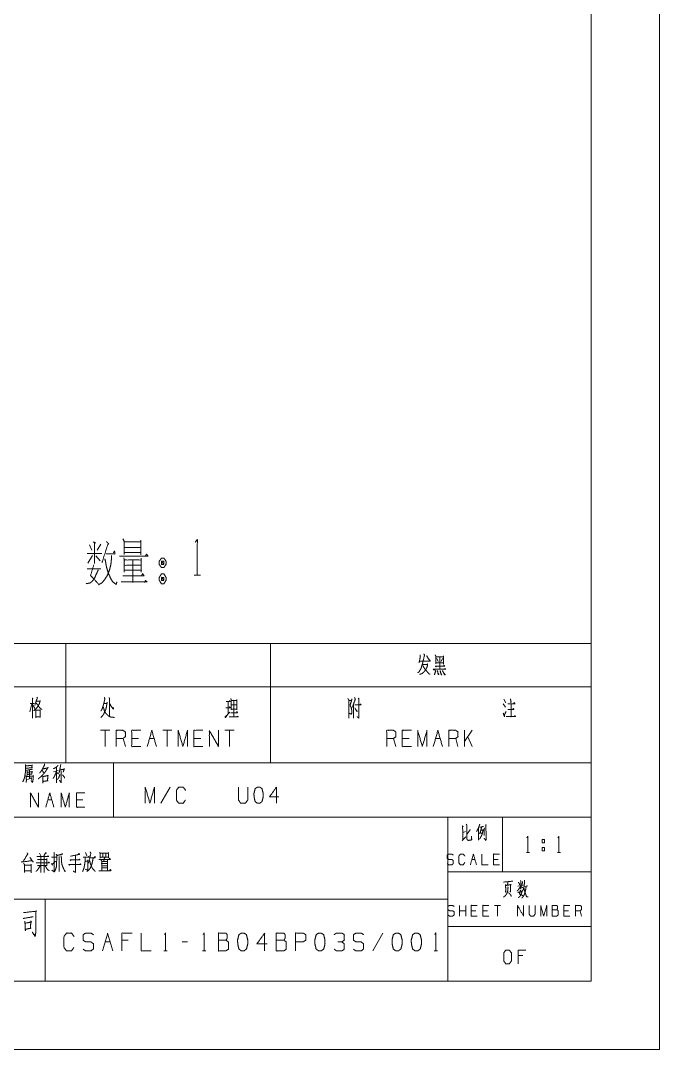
# Model space of a CAD drawing. Header units: millimetres. Extents: x 0 to 841, y 0 to 594.
# Drawn here: x 747.4 to 841, y 0 to 150.7 of the extents above; entities that cross this region are included whole.
import ezdxf

# ---------------------------------------------------------------- set-up
doc = ezdxf.new("R2010")
doc.units = ezdxf.units.MM
doc.layers.add('101', color=7, linetype='Continuous', true_color=0xffffff)

msp = doc.modelspace()

# ---------------------------------------------------------------- linework, layer by layer
at = {"layer": '101', "color": 133, "linetype": 'Continuous', "lineweight": 18}
for p, q in [((841, 0), (841, 594)), ((831, 10), (831, 584)), ((651, 42), (831, 42)), ((761, 42), (761, 34)), ((651, 34), (831, 34)), ((810, 34), (810, 10)), ((818, 34), (818, 26)), ((810, 26), (831, 26)), ((701, 22), (810, 22)), ((751, 22), (751, 10)), ((810, 18), (831, 18)), ((25, 10), (831, 10)), ((651, 10), (831, 10)), ((0, 0), (841, 0))]:
    msp.add_line(p, q, dxfattribs=at)
at = {"layer": '101', "color": 72, "linetype": 'Continuous', "lineweight": 18}
for p, q in [((757.48, 73.89), (757.83, 73.12)), ((759.12, 74), (758.61, 73.12)), ((757.91, 72.35), (757.21, 71.25)), ((758.42, 72.29), (759.04, 71.58)), ((757.13, 70.42), (759.16, 70.42)), ((772.81, 69.48), (773.74, 69.48)), ((729, 59.46), (754, 59.46)), ((754, 59.46), (784, 59.46)), ((754, 59.46), (754, 53.11)), ((784, 59.46), (831, 59.46)), ((784, 59.46), (784, 53.11)), ((831, 59.46), (831, 53.11)), ((808.27, 57.53), (809.36, 57.53)), ((808.83, 57.43), (808.83, 55.68)), ((809.36, 57.65), (809.36, 56.43)), ((806.33, 56.4), (807, 56.4)), ((808.29, 56.62), (809.36, 56.62)), ((808.36, 57.25), (808.55, 56.83)), ((809.19, 57.25), (809.01, 56.83)), ((729, 53.11), (754, 53.11)), ((754, 53.11), (754, 42)), ((754, 53.11), (784, 53.11)), ((784, 53.11), (784, 42)), ((784, 53.11), (831, 53.11)), ((831, 53.11), (831, 42)), ((796.84, 51.45), (797.02, 51.3)), ((818.21, 51.3), (818.51, 50.75)), ((749.02, 50.6), (748.74, 49.45)), ((759.6, 50.68), (760.03, 50.68)), ((777.81, 50.95), (777.81, 49.13)), ((778.25, 50.48), (779.03, 50.48)), ((795.52, 51.1), (795.87, 51.1)), ((796.17, 50.6), (796.17, 48.53)), ((818.12, 50.6), (818.42, 50.13)), ((760.45, 46.74), (759.11, 46.74)), ((759.78, 46.74), (759.78, 44.36)), ((769.56, 46.74), (768.21, 46.74)), ((768.88, 46.74), (768.88, 44.36)), ((778.66, 46.74), (777.32, 46.74)), ((777.99, 46.74), (777.99, 44.36)), ((813.58, 46.74), (812.41, 45.09)), ((812.41, 44.36), (812.41, 46.74)), ((762.73, 44.36), (762.39, 45.56)), ((764.67, 45.56), (763.66, 45.56)), ((766.27, 45.56), (766.94, 45.56)), ((773.77, 45.56), (772.76, 45.56)), ((802.37, 44.36), (802.04, 45.56)), ((804.31, 45.56), (803.31, 45.56)), ((808.19, 45.56), (808.87, 45.56)), ((811.48, 44.36), (811.14, 45.56)), ((813.58, 44.36), (812.91, 45.79)), ((729, 42), (754, 42)), ((748.7, 40.95), (748.68, 39.64)), ((752.19, 40.66), (752.91, 40.86)), ((754, 42), (784, 42)), ((784, 42), (831, 42)), ((748.4, 39.55), (748.95, 39.71)), ((769.28, 38.43), (767.94, 36.05)), ((751.37, 36.54), (751.96, 36.54)), ((756.48, 36.54), (755.59, 36.54)), ((812.26, 31.78), (812.58, 31.9)), ((750.13, 28.75), (750.34, 28.35)), ((756.89, 28.85), (757.07, 28.35)), ((759.87, 28.7), (759.87, 28.25)), ((821.51, 28.84), (821.94, 28.84)), ((823.82, 29.56), (823.82, 29.09)), ((823.82, 29.56), (824.16, 29.56)), ((826.06, 28.84), (826.49, 28.84)), ((753.03, 28.28), (753.03, 26.05)), ((756.82, 27.58), (757.19, 27.58)), ((813.52, 27.84), (813.96, 27.84)), ((817.35, 27.84), (816.69, 27.84)), ((751.97, 26.28), (752.28, 26)), ((759.25, 26.88), (760.1, 26.88)), ((759.25, 26.58), (760.08, 26.58)), ((820.26, 23.91), (821.05, 24.07)), ((821.16, 23.85), (821.7, 23.97)), ((811.72, 19.53), (811.72, 21.1)), ((812.61, 19.53), (812.61, 21.1)), ((817.7, 21.1), (816.81, 21.1)), ((817.25, 21.1), (817.25, 19.53)), ((812.61, 20.32), (811.72, 20.32)), ((814.08, 20.32), (813.41, 20.32)), ((815.78, 20.32), (815.11, 20.32)), ((827.66, 20.32), (826.99, 20.32)), ((829.58, 19.53), (829.36, 20.32)), ((800.48, 17.05), (799, 14.43)), ((759.77, 15.75), (760.51, 15.75)), ((763.14, 16), (762.22, 16)), ((771.82, 15.75), (771.08, 15.75)), ((768.39, 14.43), (768.86, 14.43)), ((774.05, 14.43), (774.51, 14.43)), ((807.99, 14.43), (808.46, 14.43)), ((821, 13.74), (820.31, 13.74))]:
    msp.add_line(p, q, dxfattribs=at)
for points, knots in [([(758.03, 74.33), (758.38, 74.17), (758.22, 74.28), (758.22, 71.19), (758.22, 72.62), (757.13, 72.62), (759.31, 72.62)], [0, 0, 0.046318, 0.069129, 0.437824, 0.609004, 0.739333, 1, 1]), ([(759.97, 74.39), (760.32, 74), (760.21, 74.11), (759.31, 71.3)], [0, 0, 0.143541, 0.187776, 1, 1]), ([(762.38, 74.77), (762.58, 74.39), (762.58, 72.51), (762.58, 72.79), (764.99, 72.79), (764.99, 72.46), (764.99, 74.61), (764.99, 74.33), (762.58, 74.33), (764.99, 74.33), (764.99, 73.51), (762.58, 73.51)], [0, 0, 0.027309, 0.145704, 0.163115, 0.31575, 0.336644, 0.47245, 0.489861, 0.642496, 0.795132, 0.847365, 1, 1]), ([(772.97, 74.28), (773.28, 74.72), (773.28, 69.48)], [0, 0, 0.093486, 1, 1]), ([(760.68, 72.35), (760.68, 71.69), (760.6, 70.97), (760.4, 70.2), (760.09, 69.43), (759.74, 68.88), (759.35, 68.38), (758.8, 68.05)], [0, 0, 0.134097, 0.280226, 0.441585, 0.610314, 0.742768, 0.870661, 1, 1]), ([(759.9, 72.57), (761.22, 72.57), (761.14, 73.01), (760.99, 72.73)], [0, 0, 0.634138, 0.848461, 1, 1]), ([(761.88, 72.24), (766.05, 72.24), (765.85, 72.57), (765.66, 72.24)], [0, 0, 0.844517, 0.922263, 1, 1]), ([(758.1, 70.97), (757.64, 69.43), (758.8, 68.16)], [0, 0, 0.483241, 1, 1]), ([(759.74, 71.85), (759.86, 71.3), (759.97, 70.64), (760.21, 69.87), (760.52, 69.1), (760.87, 68.49), (761.38, 68.1), (761.49, 68.49)], [0, 0, 0.122115, 0.267686, 0.442437, 0.622807, 0.774614, 0.912625, 1, 1]), ([(762.5, 72.02), (762.58, 71.74), (762.58, 69.92), (762.58, 70.2), (765.07, 70.2), (765.07, 69.92), (765.07, 71.96), (765.07, 71.69), (762.58, 71.69), (762.58, 70.91), (765.07, 70.91), (763.82, 70.91), (763.82, 71.69), (763.82, 68.38), (763.82, 69.37), (762.34, 69.37), (765.46, 69.37), (765.27, 69.7), (765.11, 69.37)], [0, 0, 0.011507, 0.084583, 0.095655, 0.195852, 0.206924, 0.288858, 0.29993, 0.400127, 0.431129, 0.531326, 0.581426, 0.612427, 0.745293, 0.785153, 0.844644, 0.96989, 0.98531, 1, 1]), ([(768.38, 71.96), (768.02, 71.96), (767.71, 71.52), (767.71, 71.03), (768.02, 70.58), (768.38, 70.58), (768.69, 71.03), (768.69, 71.52), (768.38, 71.96)], [0, 0, 0.091016, 0.231144, 0.359872, 0.5, 0.591016, 0.731144, 0.859872, 1, 1]), ([(768.38, 71.03), (768.38, 71.52), (768.02, 71.52)], [0, 0, 0.585808, 1, 1]), ([(768.02, 71.03), (768.38, 71.03), (768.02, 71.52), (768.02, 71.03)], [0, 0, 0.241168, 0.658907, 1, 1]), ([(758.77, 70.25), (758.45, 69.59), (758.26, 69.1), (757.91, 68.6), (757.56, 68.32), (756.97, 68.21)], [0, 0, 0.251062, 0.434043, 0.642634, 0.795785, 1, 1]), ([(768.69, 69.15), (768.38, 69.65), (768.02, 69.65), (767.71, 69.15), (767.71, 68.71), (768.02, 68.21), (768.38, 68.21), (768.69, 68.71), (768.69, 69.15)], [0, 0, 0.149196, 0.238514, 0.38771, 0.5, 0.649196, 0.738514, 0.88771, 1, 1]), ([(762.11, 68.49), (765.89, 68.49), (765.69, 68.71), (765.54, 68.38)], [0, 0, 0.851387, 0.917653, 1, 1]), ([(768.38, 69.15), (768.02, 69.15), (768.38, 68.71), (768.38, 69.15)], [0, 0, 0.258827, 0.674606, 1, 1]), ([(768.02, 69.15), (768.02, 68.71), (768.38, 68.71)], [0, 0, 0.556971, 1, 1]), ([(806.45, 57.95), (806.58, 57.78), (806.35, 56.83), (806.28, 56.48), (806.1, 55.93), (806.01, 55.7), (805.9, 55.53), (805.83, 55.35), (805.59, 55.18)], [0, 0, 0.069942, 0.388866, 0.505377, 0.693886, 0.772765, 0.839527, 0.901122, 1, 1]), ([(805.92, 57.78), (805.97, 57.53), (805.78, 56.65)], [0, 0, 0.221867, 1, 1]), ([(806.89, 57.68), (807.19, 57.13), (807.23, 57.22)], [0, 0, 0.855278, 1, 1]), ([(808.15, 57.78), (808.25, 57.55), (808.25, 56.48)], [0, 0, 0.187893, 1, 1]), ([(807.04, 56.5), (807, 56.2), (806.91, 55.93), (806.77, 55.68), (806.58, 55.38), (806.36, 55.18), (806.17, 55.02), (805.85, 54.95)], [0, 0, 0.143873, 0.28145, 0.418243, 0.588498, 0.72734, 0.844313, 1, 1]), ([(805.87, 56.88), (807.41, 56.88), (807.32, 57.08), (807.23, 56.88)], [0, 0, 0.778575, 0.889287, 1, 1]), ([(806.35, 56.2), (806.42, 56.05), (806.56, 55.83), (806.66, 55.65), (806.89, 55.43), (807.04, 55.23), (807.23, 55.02), (807.42, 54.95)], [0, 0, 0.098118, 0.255352, 0.376439, 0.566724, 0.711647, 0.876673, 1, 1]), ([(808.06, 55.68), (807.97, 55.58), (807.86, 55.68), (809.67, 55.68), (809.59, 55.8), (809.47, 55.68)], [0, 0, 0.055572, 0.116275, 0.86698, 0.926776, 1, 1]), ([(808.27, 56.12), (808.25, 56.03), (808.13, 56.15), (809.52, 56.15), (809.44, 56.28), (809.35, 56.15)], [0, 0, 0.051291, 0.14011, 0.845356, 0.922678, 1, 1]), ([(808.11, 55.55), (808.22, 55.45), (808.02, 54.88)], [0, 0, 0.193662, 1, 1]), ([(808.46, 55.48), (808.6, 54.9), (808.69, 54.95), (808.55, 55.1)], [0, 0, 0.658059, 0.770917, 1, 1]), ([(808.87, 55.48), (809.03, 54.88), (809.1, 54.88), (808.98, 55.08)], [0, 0, 0.669915, 0.746209, 1, 1]), ([(809.21, 55.48), (809.54, 54.85), (809.61, 54.9), (809.44, 55.08)], [0, 0, 0.679063, 0.761932, 1, 1]), ([(749.09, 51.45), (749.2, 51.35), (749.14, 51.43), (749.14, 48.53), (749.14, 50.65), (748.79, 50.65), (749.44, 50.65)], [0, 0, 0.023251, 0.037905, 0.50042, 0.839332, 0.895705, 1, 1]), ([(749.78, 51.58), (749.88, 51.43), (749.81, 51.45), (749.46, 50.38)], [0, 0, 0.13214, 0.186072, 1, 1]), ([(759.65, 51.55), (759.74, 51.33), (759.65, 51), (759.62, 50.83), (759.55, 50.6), (759.48, 50.35), (759.41, 50.13), (759.35, 49.93), (759.27, 49.77), (759.16, 49.6)], [0, 0, 0.116543, 0.278921, 0.364996, 0.478698, 0.603951, 0.717653, 0.817404, 0.901342, 1, 1]), ([(760.36, 51.53), (760.43, 51.35), (760.43, 48.83)], [0, 0, 0.069549, 1, 1]), ([(778.17, 51.38), (778.25, 51.23), (778.25, 49.73), (778.25, 49.85), (779.07, 49.85), (779.07, 49.73), (779.07, 51.23), (779.07, 51.12), (778.25, 51.12), (778.64, 51.12), (778.64, 48.73), (777.94, 48.73), (779.28, 48.73), (779.19, 48.78), (779.17, 48.83), (779.07, 48.67)], [0, 0, 0.016858, 0.162097, 0.1742, 0.25293, 0.265033, 0.410273, 0.419956, 0.498685, 0.536336, 0.768719, 0.837177, 0.967248, 0.97708, 0.982216, 1, 1]), ([(795.34, 51.38), (795.5, 51.23), (795.5, 48.53)], [0, 0, 0.074913, 1, 1]), ([(795.94, 51.33), (795.66, 50.38), (795.77, 50.2), (795.84, 50.02), (795.91, 49.68), (795.91, 49.25), (795.84, 49.1), (795.59, 49.23)], [0, 0, 0.379815, 0.458216, 0.53054, 0.667364, 0.830219, 0.893762, 1, 1]), ([(796.33, 51.53), (796.44, 51.3), (795.96, 50.08)], [0, 0, 0.159091, 1, 1]), ([(796.95, 51.35), (796.95, 48.53), (796.68, 48.75)], [0, 0, 0.890393, 1, 1]), ([(819.17, 51.35), (819.26, 50.87), (819.27, 50.98), (819.22, 50.75)], [0, 0, 0.592181, 0.716654, 1, 1]), ([(749.18, 50.43), (749.48, 49.95), (749.48, 50.02), (749.44, 49.83)], [0, 0, 0.668987, 0.758254, 1, 1]), ([(749.71, 51), (750.26, 51), (750.27, 51.1), (750.11, 50.62), (749.88, 50.18), (749.62, 49.85), (749.3, 49.6)], [0, 0, 0.220962, 0.261916, 0.463925, 0.66768, 0.836827, 1, 1]), ([(749.62, 49.8), (749.62, 48.55), (749.62, 48.73), (750.26, 48.73), (750.26, 48.6), (750.26, 49.8), (750.26, 49.68), (749.69, 49.68)], [0, 0, 0.306602, 0.349526, 0.505604, 0.536265, 0.830602, 0.861262, 1, 1]), ([(749.64, 50.78), (749.81, 50.55), (750.01, 50.25), (750.18, 50.05), (750.5, 49.8)], [0, 0, 0.217567, 0.489372, 0.692334, 1, 1]), ([(760.06, 50.85), (759.95, 50.13), (759.88, 49.9), (759.85, 49.73), (759.74, 49.55), (759.65, 49.35), (759.6, 49.2), (759.48, 49), (759.37, 48.85), (759.14, 48.63)], [0, 0, 0.296657, 0.392145, 0.464431, 0.547268, 0.635796, 0.700207, 0.795433, 0.869797, 1, 1]), ([(759.48, 50.2), (759.55, 50.02), (759.6, 49.83), (759.64, 49.65), (759.81, 49.3), (759.9, 49.2), (760.15, 48.95), (760.29, 48.83), (760.47, 48.73), (760.71, 48.65), (760.94, 48.65), (761.12, 48.63)], [0, 0, 0.075191, 0.157625, 0.228746, 0.384954, 0.438123, 0.57826, 0.653442, 0.734324, 0.837338, 0.928876, 1, 1]), ([(760.4, 50.65), (760.98, 49.85), (760.98, 50.08)], [0, 0, 0.814828, 1, 1]), ([(777.48, 50.05), (778.1, 50.05), (778.02, 50.2), (777.99, 50.08)], [0, 0, 0.676582, 0.857942, 1, 1]), ([(777.49, 50.98), (778.1, 50.98), (778.02, 51.08), (777.99, 50.95)], [0, 0, 0.704257, 0.847777, 1, 1]), ([(796.35, 50.48), (797.27, 50.48), (797.2, 50.62), (797.14, 50.5)], [0, 0, 0.752913, 0.888751, 1, 1]), ([(796.37, 50), (796.68, 49.48), (796.7, 49.58), (796.61, 49.6)], [0, 0, 0.760424, 0.886218, 1, 1]), ([(819.26, 50.6), (819.26, 48.75), (818.55, 48.75), (819.94, 48.75), (819.8, 48.9), (819.71, 48.75)], [0, 0, 0.426898, 0.590045, 0.912258, 0.959824, 1, 1]), ([(818.78, 50.62), (819.84, 50.62), (819.71, 50.83), (819.66, 50.65)], [0, 0, 0.71726, 0.876312, 1, 1]), ([(818.8, 49.8), (819.68, 49.8), (819.59, 49.95), (819.5, 49.83)], [0, 0, 0.72982, 0.873606, 1, 1]), ([(777.57, 48.85), (777.41, 48.6), (777.34, 48.67), (778.02, 49.38)], [0, 0, 0.214444, 0.28903, 1, 1]), ([(778.17, 49.3), (779.17, 49.3), (779.1, 49.48), (779.03, 49.33)], [0, 0, 0.739682, 0.878253, 1, 1]), ([(818.12, 49.23), (818.3, 48.73), (818.27, 48.95), (818.53, 49.48)], [0, 0, 0.393943, 0.563123, 1, 1]), ([(761.38, 44.36), (761.38, 46.74), (762.39, 46.74), (762.73, 46.51), (762.73, 45.79), (762.39, 45.56), (761.38, 45.56)], [0, 0, 0.400956, 0.571043, 0.639279, 0.761676, 0.829913, 1, 1]), ([(765, 44.36), (763.66, 44.36), (763.66, 46.74), (765, 46.74)], [0, 0, 0.265387, 0.734613, 1, 1]), ([(770.49, 44.36), (770.49, 46.74), (771.16, 44.36), (771.83, 46.74), (771.83, 44.36)], [0, 0, 0.245192, 0.499999, 0.754808, 1, 1]), ([(774.11, 44.36), (772.76, 44.36), (772.76, 46.74), (774.11, 46.74)], [0, 0, 0.265387, 0.734613, 1, 1]), ([(775.04, 44.36), (775.04, 46.74), (776.38, 44.36), (776.38, 46.74)], [0, 0, 0.317575, 0.682425, 1, 1]), ([(801.03, 44.36), (801.03, 46.74), (802.04, 46.74), (802.37, 46.51), (802.37, 45.79), (802.04, 45.56), (801.03, 45.56)], [0, 0, 0.400956, 0.571043, 0.639279, 0.761676, 0.829913, 1, 1]), ([(804.65, 44.36), (803.31, 44.36), (803.31, 46.74), (804.65, 46.74)], [0, 0, 0.265387, 0.734613, 1, 1]), ([(805.58, 44.36), (805.58, 46.74), (806.25, 44.36), (806.93, 46.74), (806.93, 44.36)], [0, 0, 0.245192, 0.5, 0.754808, 1, 1]), ([(807.86, 44.36), (808.53, 46.74), (809.2, 44.36)], [0, 0, 0.500002, 1, 1]), ([(810.14, 44.36), (810.14, 46.74), (811.14, 46.74), (811.48, 46.51), (811.48, 45.79), (811.14, 45.56), (810.14, 45.56)], [0, 0, 0.400946, 0.57103, 0.639276, 0.76167, 0.829917, 1, 1]), ([(748.1, 41.74), (748.12, 41.54), (748.12, 41.19), (748.1, 40.86), (748.09, 40.64), (748.06, 40.35), (748.01, 40.11), (747.96, 39.84), (747.9, 39.64), (747.82, 39.44), (747.7, 39.2)], [0, 0, 0.076502, 0.212086, 0.339339, 0.42429, 0.535101, 0.630035, 0.733298, 0.813238, 0.895177, 1, 1]), ([(748.15, 41.52), (749.12, 41.63), (749.07, 41.67), (749.03, 41.28), (749.1, 41.28), (748.14, 41.17)], [0, 0, 0.391098, 0.416931, 0.577599, 0.608935, 1, 1]), ([(749.1, 41.08), (749.06, 41.03), (748.67, 40.97), (748.45, 40.92), (748.25, 40.88)], [0, 0, 0.072227, 0.516561, 0.766819, 1, 1]), ([(748.32, 40.77), (748.34, 40.61), (748.37, 40.17), (748.35, 40.28), (749.09, 40.35), (749.03, 40.35), (749.07, 40.75), (749.1, 40.68), (748.34, 40.61)], [0, 0, 0.056491, 0.217479, 0.258026, 0.525926, 0.548657, 0.694187, 0.720809, 1, 1]), ([(750.68, 41.12), (750.73, 41.1), (751.43, 41.25), (751.38, 41.3), (751.26, 41.08), (751.12, 40.84), (750.98, 40.64), (750.82, 40.44), (750.65, 40.24), (750.46, 40.04), (750.26, 39.86), (750.1, 39.75), (749.98, 39.64)], [0, 0, 0.017111, 0.254613, 0.275879, 0.359635, 0.452281, 0.532638, 0.61608, 0.702803, 0.792986, 0.881815, 0.944949, 1, 1]), ([(750.9, 41.81), (750.88, 41.65), (750.7, 41.3), (750.59, 41.08), (750.46, 40.88), (750.31, 40.66), (750.15, 40.5)], [0, 0, 0.101774, 0.363758, 0.525144, 0.678925, 0.856082, 1, 1]), ([(750.51, 40.88), (750.54, 40.86), (750.71, 40.66), (750.73, 40.55), (750.66, 40.7)], [0, 0, 0.065972, 0.519561, 0.712123, 1, 1]), ([(752.63, 40.75), (752.54, 40.46), (752.43, 40.22), (752.33, 39.97), (752.24, 39.84), (752.13, 39.67)], [0, 0, 0.251924, 0.474148, 0.691346, 0.826684, 1, 1]), ([(752.85, 41.63), (752.82, 41.54), (752.62, 41.37), (752.4, 41.21), (752.21, 41.12)], [0, 0, 0.111865, 0.433081, 0.752679, 1, 1]), ([(752.63, 41.3), (752.65, 39.55), (752.66, 39.07), (752.63, 39.16), (752.65, 39.36)], [0, 0, 0.691288, 0.883891, 0.921008, 1, 1]), ([(753.26, 41.72), (753.24, 41.61), (753.16, 41.14), (753.1, 40.84), (752.99, 40.46)], [0, 0, 0.086567, 0.451627, 0.69647, 1, 1]), ([(753.29, 40.77), (753.36, 40.66), (753.33, 40.68), (753.35, 39.51), (753.35, 39.22), (753.33, 39.07), (753.08, 39.42), (753.33, 39.11)], [0, 0, 0.051679, 0.06628, 0.513621, 0.623337, 0.682713, 0.848091, 1, 1]), ([(753.13, 40.92), (753.83, 41.08), (753.77, 41.1), (753.63, 40.61)], [0, 0, 0.557077, 0.608361, 1, 1]), ([(748.2, 40.13), (748.21, 39.93), (748.23, 39.42), (748.21, 39.09), (748.2, 39.18), (748.23, 39.4)], [0, 0, 0.147473, 0.523366, 0.768668, 0.835025, 1, 1]), ([(748.23, 39.95), (749.29, 40.06), (749.26, 40.13), (749.24, 40.02), (749.2, 39.51), (749.18, 39.31), (749.12, 39.09), (748.92, 39.38), (749.14, 39.16)], [0, 0, 0.374095, 0.399768, 0.438846, 0.617606, 0.687475, 0.767902, 0.891111, 1, 1]), ([(748.9, 39.84), (748.96, 39.67), (748.99, 39.53)], [0, 0, 0.579189, 1, 1]), ([(750.59, 40.08), (750.62, 40.02), (750.65, 39.47), (750.66, 39.4), (750.66, 39), (750.65, 39.18), (750.65, 39.25), (751.41, 39.36), (751.32, 39.36), (751.4, 40.17), (751.43, 40.13), (751.38, 40.11), (750.63, 39.97)], [0, 0, 0.018823, 0.160984, 0.178483, 0.280676, 0.326272, 0.343304, 0.542016, 0.566103, 0.777121, 0.791032, 0.804356, 1, 1]), ([(752.65, 40.59), (752.85, 40.42), (752.9, 40.33)], [0, 0, 0.729151, 1, 1]), ([(753.15, 40.31), (753.13, 40.19), (752.96, 39.8), (752.79, 39.53)], [0, 0, 0.129627, 0.632972, 1, 1]), ([(753.51, 40.24), (753.79, 39.89), (753.83, 39.71)], [0, 0, 0.711827, 1, 1]), ([(765.66, 36.05), (765.66, 38.43), (766.33, 36.05), (767, 38.43), (767, 36.05)], [0, 0, 0.245192, 0.499999, 0.754808, 1, 1]), ([(771.54, 36.53), (771.2, 36.05), (770.55, 36.05), (770.21, 36.53), (770.21, 37.95), (770.55, 38.43), (771.22, 38.43), (771.56, 37.95)], [0, 0, 0.114563, 0.24337, 0.357933, 0.638583, 0.753145, 0.885437, 1, 1]), ([(779.32, 38.43), (779.32, 36.53), (779.64, 36.05), (780.31, 36.05), (780.66, 36.53), (780.66, 38.43)], [0, 0, 0.337153, 0.438602, 0.557782, 0.662847, 1, 1]), ([(782.43, 36.05), (782.76, 36.3), (782.94, 37), (782.94, 37.48), (782.76, 38.2), (782.43, 38.43), (782.09, 38.43), (781.75, 38.2), (781.58, 37.48), (781.59, 37), (781.75, 36.3), (782.09, 36.05), (782.43, 36.05)], [0, 0, 0.06753, 0.183973, 0.260585, 0.380942, 0.446144, 0.500314, 0.565505, 0.685865, 0.762531, 0.878311, 0.94583, 1, 1]), ([(785.21, 37), (783.87, 37), (784.88, 38.43), (784.88, 36.05)], [0, 0, 0.245874, 0.565298, 1, 1]), ([(748.81, 35.48), (748.81, 37.58), (749.99, 35.48), (749.99, 37.58)], [0, 0, 0.317574, 0.682426, 1, 1]), ([(751.07, 35.48), (751.66, 37.58), (752.26, 35.48)], [0, 0, 0.499997, 1, 1]), ([(753.33, 35.48), (753.33, 37.58), (753.93, 35.48), (754.52, 37.58), (754.52, 35.48)], [0, 0, 0.245192, 0.499999, 0.754808, 1, 1]), ([(756.78, 35.48), (755.59, 35.48), (755.59, 37.58), (756.78, 37.58)], [0, 0, 0.265391, 0.734609, 1, 1]), ([(812.1, 32.75), (812.24, 32.62), (812.16, 32.67), (812.18, 30.68), (812.1, 30.6), (812.65, 31.16)], [0, 0, 0.060271, 0.090744, 0.714589, 0.752492, 1, 1]), ([(812.7, 32.98), (812.81, 32.83), (812.77, 32.87), (812.77, 32.44), (812.77, 31.61), (812.77, 31.32), (812.77, 31.22), (812.78, 30.82), (812.83, 30.72), (812.89, 30.66), (813.02, 30.62), (813.28, 30.64), (813.47, 30.7), (813.49, 30.72), (813.46, 31.26)], [0, 0, 0.050888, 0.067372, 0.186118, 0.4123, 0.491465, 0.519738, 0.627249, 0.65796, 0.681273, 0.718988, 0.79117, 0.845839, 0.852764, 1, 1]), ([(812.77, 31.51), (813.19, 32.05), (813.27, 32.23)], [0, 0, 0.77398, 1, 1]), ([(814.66, 32.98), (814.64, 32.87), (814.47, 32.42), (814.32, 32.15), (814.2, 31.9)], [0, 0, 0.089072, 0.504979, 0.766001, 1, 1]), ([(814.5, 32.42), (814.48, 30.66), (814.47, 30.78), (814.47, 30.8), (814.48, 30.99)], [0, 0, 0.841012, 0.900786, 0.910681, 1, 1]), ([(814.91, 32.5), (814.92, 32.46), (814.85, 32.17), (814.77, 31.9), (814.7, 31.71), (814.64, 31.57)], [0, 0, 0.044891, 0.350478, 0.63559, 0.840224, 1, 1]), ([(814.91, 32.11), (815.2, 32.17), (815.17, 32.23), (815.14, 32), (815.08, 31.8), (815.05, 31.63), (814.99, 31.47), (814.92, 31.32), (814.85, 31.16), (814.77, 31.03), (814.7, 30.89), (814.64, 30.82)], [0, 0, 0.158182, 0.194476, 0.315843, 0.429568, 0.518472, 0.611327, 0.697145, 0.792857, 0.869066, 0.954883, 1, 1]), ([(814.67, 32.56), (814.7, 32.54), (814.73, 32.54), (815.24, 32.67), (815.2, 32.67), (815.13, 32.62)], [0, 0, 0.049781, 0.090425, 0.822292, 0.883256, 1, 1]), ([(814.76, 31.8), (814.89, 31.67), (814.92, 31.57)], [0, 0, 0.6273, 1, 1]), ([(815.55, 32.96), (815.61, 32.87), (815.58, 32.85), (815.59, 30.8), (815.59, 30.78), (815.58, 30.66), (815.55, 30.62), (815.32, 30.93), (815.55, 30.64), (815.58, 30.72)], [0, 0, 0.031372, 0.042462, 0.676473, 0.682877, 0.721567, 0.737252, 0.857566, 0.97283, 1, 1]), ([(815.33, 32.4), (815.36, 32.36), (815.33, 32.34), (815.33, 31.34), (815.32, 31.45), (815.33, 31.57)], [0, 0, 0.038712, 0.066084, 0.824707, 0.904517, 1, 1]), ([(821.58, 31.01), (821.72, 31.21), (821.72, 28.84)], [0, 0, 0.093504, 1, 1]), ([(823.82, 30.26), (823.82, 30.74), (824.16, 30.74), (824.16, 30.26), (823.82, 30.26)], [0, 0, 0.29293, 0.5, 0.79293, 1, 1]), ([(826.13, 31.01), (826.28, 31.21), (826.28, 28.84)], [0, 0, 0.093487, 1, 1]), ([(748.33, 28.78), (748.47, 28.63), (748.44, 28.63), (747.71, 27.48), (747.5, 27.45), (749.07, 27.65), (749.23, 27.43), (748.74, 28.13)], [0, 0, 0.045475, 0.053264, 0.353144, 0.400255, 0.750098, 0.810879, 1, 1]), ([(751.01, 28.85), (751.17, 28.73), (751.05, 28.78), (750.8, 28.38)], [0, 0, 0.250959, 0.416548, 1, 1]), ([(752.27, 28.83), (752.35, 28.78), (752.3, 28.83), (752.3, 25.95), (752.3, 28.15), (751.93, 28.15), (752.58, 28.15)], [0, 0, 0.016184, 0.027806, 0.485999, 0.836616, 0.895768, 1, 1]), ([(752.74, 28.4), (753.57, 28.65), (753.45, 28.65), (753.45, 28.6)], [0, 0, 0.833115, 0.951983, 1, 1]), ([(755.85, 28.58), (755.94, 28.7), (756.03, 28.58), (754.7, 28.3)], [0, 0, 0.0922, 0.184429, 1, 1]), ([(757.58, 28.95), (757.68, 28.75), (757.35, 27.3)], [0, 0, 0.132005, 1, 1]), ([(758.94, 28.83), (759.04, 28.78), (759.04, 28.03), (759.04, 28.18), (760.28, 28.18), (760.28, 28.05), (760.28, 28.85), (760.28, 28.73), (759.04, 28.73), (759.43, 28.73), (759.43, 28.18)], [0, 0, 0.021398, 0.158243, 0.185612, 0.411363, 0.43417, 0.580138, 0.602946, 0.828696, 0.899647, 1, 1]), ([(817.58, 27.04), (816.69, 27.04), (816.69, 28.62), (817.58, 28.62)], [0, 0, 0.265394, 0.734606, 1, 1]), ([(824.16, 29.56), (824.16, 29.09), (823.82, 29.09)], [0, 0, 0.585862, 1, 1]), ([(747.82, 27.23), (747.96, 27.08), (747.96, 25.9), (747.96, 26.18), (748.91, 26.18), (748.91, 25.88), (748.91, 27.13), (748.91, 27), (747.98, 27)], [0, 0, 0.039471, 0.264463, 0.317121, 0.499888, 0.557333, 0.796686, 0.820621, 1, 1]), ([(749.65, 27.35), (751.58, 27.35), (751.51, 27.45), (751.47, 27.35)], [0, 0, 0.893965, 0.950791, 1, 1]), ([(749.74, 28.25), (751.51, 28.25), (751.4, 28.35), (751.35, 28.23)], [0, 0, 0.862604, 0.933723, 1, 1]), ([(749.88, 27.8), (751.23, 27.8), (751.23, 27.95), (751.23, 26.88), (751.23, 26.95), (749.88, 26.95), (751.17, 26.95), (751.17, 26.9)], [0, 0, 0.252175, 0.280333, 0.482135, 0.496214, 0.748389, 0.990614, 1, 1]), ([(750.34, 25.93), (750.34, 28.25), (750.82, 28.25), (750.82, 25.93)], [0, 0, 0.45346, 0.54654, 1, 1]), ([(751.93, 27.23), (752.04, 26.98), (752, 27.05), (752.51, 27.58)], [0, 0, 0.249548, 0.325749, 1, 1]), ([(752.58, 28.58), (752.71, 28.43), (752.62, 26.75), (752.51, 26.38), (752.35, 26.03)], [0, 0, 0.07348, 0.707416, 0.854698, 1, 1]), ([(753.34, 28.38), (753.36, 27.88), (753.38, 27.45), (753.43, 27.1), (753.61, 26.63), (753.79, 26.25), (753.91, 26.08), (753.94, 26.13), (753.86, 26.03)], [0, 0, 0.191685, 0.354655, 0.490284, 0.684454, 0.84329, 0.925396, 0.948866, 1, 1]), ([(754.58, 27.08), (754.54, 26.98), (754.45, 27.08), (756.22, 27.08), (756.13, 27.18), (756.1, 27.05)], [0, 0, 0.046709, 0.105493, 0.883995, 0.942779, 1, 1]), ([(754.79, 27.78), (754.72, 27.65), (754.65, 27.78), (756.1, 27.78), (755.99, 27.88), (755.94, 27.78)], [0, 0, 0.071965, 0.14393, 0.870238, 0.943265, 1, 1]), ([(755.44, 28.38), (755.44, 25.93), (755.07, 26.13)], [0, 0, 0.853178, 1, 1]), ([(756.82, 28.08), (756.84, 27.6), (756.77, 27.1), (756.73, 26.88), (756.66, 26.53), (756.59, 26.35), (756.47, 26.08)], [0, 0, 0.231256, 0.476932, 0.587738, 0.761457, 0.853297, 1, 1]), ([(756.57, 28.18), (757.44, 28.18), (757.35, 28.28), (757.3, 28.13)], [0, 0, 0.747508, 0.862659, 1, 1]), ([(757.24, 27.78), (757.24, 26.23), (756.89, 26.4)], [0, 0, 0.797155, 1, 1]), ([(758, 28.08), (757.99, 27.9), (757.93, 27.58), (757.88, 27.35), (757.81, 27.08), (757.72, 26.83), (757.6, 26.58), (757.44, 26.35), (757.26, 26.18), (757.08, 26.05)], [0, 0, 0.076305, 0.219154, 0.319433, 0.442609, 0.55764, 0.678657, 0.798196, 0.906078, 1, 1]), ([(757.49, 27.68), (757.54, 27.53), (757.58, 27.3), (757.67, 27.05), (757.79, 26.75), (757.9, 26.53), (758.07, 26.35), (758.32, 26.08)], [0, 0, 0.086275, 0.209798, 0.353586, 0.529585, 0.664469, 0.799367, 1, 1]), ([(757.54, 28.08), (758.32, 28.08), (758.3, 28.28), (758.16, 28.13)], [0, 0, 0.656506, 0.825994, 1, 1]), ([(758.85, 27.83), (760.53, 27.83), (760.44, 28), (760.33, 27.9)], [0, 0, 0.830859, 0.927866, 1, 1]), ([(759.2, 27.7), (759.27, 27.55), (759.27, 26.23), (759.27, 27.55), (760.12, 27.55), (760.12, 27.75), (760.12, 26.23), (760.12, 27.23), (759.2, 27.23), (760.1, 27.23)], [0, 0, 0.020199, 0.181592, 0.342986, 0.446327, 0.470689, 0.656444, 0.778251, 0.890203, 1, 1]), ([(759.66, 28.18), (759.75, 28), (759.68, 28.08), (759.57, 27.58)], [0, 0, 0.241967, 0.36917, 1, 1]), ([(809.89, 27.19), (810.11, 27.04), (810.57, 27.04), (810.79, 27.21), (810.79, 27.67), (810.57, 27.84), (810.12, 27.84), (809.89, 27.99), (809.89, 28.47), (810.12, 28.62), (810.57, 28.62), (810.79, 28.47)], [0, 0, 0.068029, 0.184061, 0.254519, 0.372336, 0.442795, 0.555844, 0.62637, 0.748395, 0.818922, 0.931971, 1, 1]), ([(812.47, 27.36), (812.25, 27.04), (811.82, 27.04), (811.6, 27.36), (811.6, 28.3), (811.82, 28.62), (812.26, 28.62), (812.49, 28.3)], [0, 0, 0.114562, 0.243354, 0.35793, 0.638579, 0.753155, 0.885438, 1, 1]), ([(814.99, 28.62), (814.99, 27.04), (815.88, 27.04)], [0, 0, 0.638726, 1, 1]), ([(750.22, 26.88), (750.13, 26.73), (750.01, 26.48), (749.85, 26.28), (749.67, 26.08)], [0, 0, 0.178474, 0.464404, 0.726372, 1, 1]), ([(751, 26.88), (751.08, 26.75), (751.17, 26.58), (751.33, 26.35), (751.58, 26.18)], [0, 0, 0.165019, 0.376346, 0.673368, 1, 1]), ([(758.83, 26.18), (760.67, 26.18), (760.54, 26.35), (760.44, 26.23)], [0, 0, 0.829347, 0.926056, 1, 1]), ([(818.16, 24.51), (819.51, 24.65), (819.45, 24.67), (819.3, 24.65)], [0, 0, 0.865802, 0.9055, 1, 1]), ([(818.43, 24.18), (818.46, 24.01), (818.47, 23.58), (818.47, 23), (818.46, 23.08), (818.46, 23.23)], [0, 0, 0.119125, 0.427226, 0.837795, 0.897357, 1, 1]), ([(818.46, 24.01), (819.25, 24.14), (819.2, 24.18), (819.19, 23.83), (819.19, 23.45), (819.17, 23.23), (819.16, 23.04), (819.14, 23.12), (819.17, 23.31)], [0, 0, 0.351973, 0.378523, 0.533486, 0.697422, 0.797811, 0.880032, 0.917027, 1, 1]), ([(818.78, 24.57), (818.81, 24.45), (818.7, 24.05)], [0, 0, 0.238942, 1, 1]), ([(820.34, 24.49), (820.47, 24.26), (820.5, 24.12)], [0, 0, 0.640215, 1, 1]), ([(820.65, 24.76), (820.68, 24.61), (820.68, 23.47), (820.65, 23.62), (820.68, 23.74)], [0, 0, 0.094653, 0.823642, 0.918296, 1, 1]), ([(820.94, 24.61), (820.94, 24.51), (820.83, 24.03)], [0, 0, 0.174306, 1, 1]), ([(821.25, 24.8), (821.25, 24.67), (821.24, 24.45), (821.19, 24.16), (821.15, 23.85), (821.09, 23.6), (821.02, 23.37), (821, 23.31)], [0, 0, 0.081859, 0.232243, 0.425428, 0.632112, 0.800314, 0.957949, 1, 1]), ([(818.79, 23.8), (818.82, 23.68), (818.81, 23.64), (818.79, 23.35), (818.75, 23.1), (818.7, 22.96), (818.63, 22.81), (818.54, 22.67), (818.4, 22.5), (818.25, 22.38), (818.13, 22.31)], [0, 0, 0.073227, 0.098427, 0.264944, 0.409702, 0.496587, 0.589742, 0.686972, 0.813796, 0.923947, 1, 1]), ([(818.87, 22.96), (819.07, 22.77), (819.19, 22.65), (819.25, 22.56), (819.29, 22.4), (819.2, 22.6)], [0, 0, 0.292983, 0.473565, 0.58085, 0.762106, 1, 1]), ([(820.67, 23.93), (820.53, 23.7), (820.4, 23.49), (820.27, 23.33), (820.14, 23.18)], [0, 0, 0.287231, 0.555137, 0.786182, 1, 1]), ([(820.26, 23), (820.88, 23.14), (820.9, 23.33), (820.9, 23.25), (820.83, 23), (820.72, 22.73), (820.62, 22.52), (820.5, 22.4), (820.4, 22.27), (820.33, 22.21)], [0, 0, 0.304468, 0.392578, 0.431617, 0.553711, 0.689471, 0.798367, 0.878842, 0.95475, 1, 1]), ([(820.64, 23.35), (820.47, 22.77), (820.58, 22.73), (820.69, 22.69), (820.81, 22.62), (820.96, 22.54)], [0, 0, 0.529111, 0.626299, 0.735528, 0.8521, 1, 1]), ([(820.68, 23.89), (820.86, 23.76), (820.94, 23.66)], [0, 0, 0.613114, 1, 1]), ([(821.46, 23.85), (821.41, 23.49), (821.37, 23.25), (821.32, 23.04), (821.27, 22.85), (821.15, 22.6), (821.05, 22.42), (820.93, 22.25), (820.84, 22.17)], [0, 0, 0.194372, 0.332631, 0.448612, 0.555645, 0.706159, 0.82269, 0.93385, 1, 1]), ([(821.13, 23.58), (821.16, 23.54), (821.31, 22.96), (821.41, 22.69), (821.51, 22.4), (821.54, 22.34), (821.76, 22.36), (821.54, 22.38), (821.47, 22.5)], [0, 0, 0.026718, 0.341743, 0.493482, 0.655463, 0.691641, 0.807838, 0.924035, 1, 1]), ([(810.01, 19.68), (810.23, 19.53), (810.69, 19.53), (810.91, 19.69), (810.91, 20.16), (810.69, 20.32), (810.24, 20.32), (810.01, 20.47), (810.01, 20.95), (810.24, 21.1), (810.69, 21.1), (810.91, 20.95)], [0, 0, 0.06803, 0.184042, 0.254518, 0.372337, 0.442813, 0.555842, 0.62637, 0.748396, 0.818924, 0.931953, 1, 1]), ([(814.3, 19.53), (813.41, 19.53), (813.41, 21.1), (814.3, 21.1)], [0, 0, 0.265394, 0.734606, 1, 1]), ([(816, 19.53), (815.11, 19.53), (815.11, 21.1), (816, 21.1)], [0, 0, 0.265394, 0.734606, 1, 1]), ([(820.2, 19.53), (820.2, 21.1), (821.09, 19.53), (821.09, 21.1)], [0, 0, 0.317573, 0.682427, 1, 1]), ([(821.9, 21.1), (821.9, 19.84), (822.11, 19.53), (822.56, 19.53), (822.79, 19.84), (822.79, 21.1)], [0, 0, 0.337149, 0.438598, 0.557784, 0.662851, 1, 1]), ([(823.6, 19.53), (823.6, 21.1), (824.04, 19.53), (824.49, 21.1), (824.49, 19.53)], [0, 0, 0.245192, 0.5, 0.754808, 1, 1]), ([(825.3, 20.47), (825.3, 21.1), (825.96, 21.1), (826.07, 20.95), (826.07, 20.64), (825.96, 20.47), (825.3, 20.47), (825.3, 19.53), (825.95, 19.53), (826.17, 19.68), (826.17, 20.32), (825.96, 20.47)], [0, 0, 0.115916, 0.238842, 0.272469, 0.330427, 0.366588, 0.489513, 0.663388, 0.784166, 0.833484, 0.952451, 1, 1]), ([(827.88, 19.53), (826.99, 19.53), (826.99, 21.1), (827.88, 21.1)], [0, 0, 0.265394, 0.734606, 1, 1]), ([(828.69, 19.53), (828.69, 21.1), (829.36, 21.1), (829.58, 20.95), (829.58, 20.47), (829.36, 20.32), (828.69, 20.32)], [0, 0, 0.400948, 0.571024, 0.639277, 0.761671, 0.829924, 1, 1]), ([(747.82, 20.04), (749.69, 20.25), (749.65, 20.35), (749.62, 19.84), (749.62, 17.9), (749.6, 17.15), (749.57, 16.8), (749.52, 16.63), (749.5, 16.56), (749.09, 17.18), (749.5, 16.66)], [0, 0, 0.261648, 0.277492, 0.349232, 0.616765, 0.721922, 0.769815, 0.794639, 0.804773, 0.908173, 1, 1]), ([(747.74, 19.18), (749.21, 19.42), (749.06, 19.42), (748.79, 19.35)], [0, 0, 0.777945, 0.854701, 1, 1]), ([(747.99, 18.77), (748.04, 18.35), (748.09, 17.35), (748.06, 17.59), (748.94, 17.77), (748.82, 17.77), (748.89, 18.84), (748.96, 18.66), (748.06, 18.49)], [0, 0, 0.08584, 0.292105, 0.342088, 0.526357, 0.55147, 0.772215, 0.810799, 1, 1]), ([(755.2, 14.95), (754.83, 14.43), (754.11, 14.43), (753.74, 14.95), (753.74, 16.53), (754.11, 17.05), (754.85, 17.05), (755.22, 16.53)], [0, 0, 0.114569, 0.243366, 0.357934, 0.638584, 0.753153, 0.885431, 1, 1]), ([(756.55, 14.68), (756.92, 14.43), (757.68, 14.43), (758.05, 14.7), (758.05, 15.48), (757.68, 15.75), (756.94, 15.75), (756.55, 16), (756.55, 16.8), (756.94, 17.05), (757.68, 17.05), (758.05, 16.8)], [0, 0, 0.068036, 0.184054, 0.254519, 0.372335, 0.4428, 0.555843, 0.62637, 0.748394, 0.81892, 0.931964, 1, 1]), ([(762.22, 14.43), (762.22, 17.05), (763.71, 17.05)], [0, 0, 0.638722, 1, 1]), ([(765.05, 17.05), (765.05, 14.43), (766.54, 14.43)], [0, 0, 0.638735, 1, 1]), ([(768.47, 16.83), (768.62, 17.05), (768.62, 14.43)], [0, 0, 0.093489, 1, 1]), ([(774.12, 16.83), (774.28, 17.05), (774.28, 14.43)], [0, 0, 0.093489, 1, 1]), ([(776.37, 16), (776.37, 17.05), (777.48, 17.05), (777.66, 16.8), (777.66, 16.28), (777.48, 16), (776.37, 16), (776.37, 14.43), (777.46, 14.43), (777.83, 14.68), (777.83, 15.75), (777.48, 16)], [0, 0, 0.115917, 0.238847, 0.272469, 0.330428, 0.366584, 0.489513, 0.663389, 0.784162, 0.833485, 0.952453, 1, 1]), ([(780.11, 14.43), (780.48, 14.7), (780.68, 15.48), (780.68, 16), (780.48, 16.8), (780.11, 17.05), (779.74, 17.05), (779.37, 16.8), (779.18, 16), (779.2, 15.48), (779.37, 14.7), (779.74, 14.43), (780.11, 14.43)], [0, 0, 0.067525, 0.183972, 0.260584, 0.380943, 0.446141, 0.500306, 0.565504, 0.685863, 0.762529, 0.87831, 0.945835, 1, 1]), ([(783.51, 15.48), (782.02, 15.48), (783.14, 17.05), (783.14, 14.43)], [0, 0, 0.245868, 0.565293, 1, 1]), ([(784.85, 16), (784.85, 17.05), (785.97, 17.05), (786.14, 16.8), (786.14, 16.28), (785.97, 16), (784.85, 16), (784.85, 14.43), (785.95, 14.43), (786.32, 14.68), (786.32, 15.75), (785.97, 16)], [0, 0, 0.115917, 0.238847, 0.272469, 0.330428, 0.366584, 0.489513, 0.663389, 0.784162, 0.833485, 0.952453, 1, 1]), ([(787.68, 14.43), (787.68, 17.05), (788.79, 17.05), (789.16, 16.8), (789.16, 16), (788.77, 15.75), (787.68, 15.75)], [0, 0, 0.401148, 0.571313, 0.639589, 0.762044, 0.83282, 1, 1]), ([(791.43, 14.43), (791.8, 14.7), (791.99, 15.48), (791.99, 16), (791.8, 16.8), (791.43, 17.05), (791.06, 17.05), (790.69, 16.8), (790.49, 16), (790.51, 15.48), (790.69, 14.7), (791.06, 14.43), (791.43, 14.43)], [0, 0, 0.067525, 0.183972, 0.260584, 0.380943, 0.446141, 0.500306, 0.565504, 0.685863, 0.762529, 0.87831, 0.945835, 1, 1]), ([(794.45, 15.75), (794.82, 16), (794.82, 16.8), (794.45, 17.05), (793.69, 17.05), (793.32, 16.8)], [0, 0, 0.15387, 0.429841, 0.583712, 0.84613, 1, 1]), ([(796.15, 14.68), (796.52, 14.43), (797.28, 14.43), (797.65, 14.7), (797.65, 15.48), (797.28, 15.75), (796.54, 15.75), (796.15, 16), (796.15, 16.8), (796.54, 17.05), (797.28, 17.05), (797.65, 16.8)], [0, 0, 0.068036, 0.184054, 0.254519, 0.372335, 0.4428, 0.555843, 0.62637, 0.748394, 0.81892, 0.931964, 1, 1]), ([(802.74, 14.43), (803.11, 14.7), (803.31, 15.48), (803.31, 16), (803.11, 16.8), (802.74, 17.05), (802.37, 17.05), (802, 16.8), (801.81, 16), (801.83, 15.48), (802, 14.7), (802.37, 14.43), (802.74, 14.43)], [0, 0, 0.067525, 0.183973, 0.260585, 0.380947, 0.446145, 0.500309, 0.565506, 0.685865, 0.76253, 0.878311, 0.945836, 1, 1]), ([(805.57, 14.43), (805.94, 14.7), (806.14, 15.48), (806.14, 16), (805.94, 16.8), (805.57, 17.05), (805.2, 17.05), (804.83, 16.8), (804.63, 16), (804.65, 15.48), (804.83, 14.7), (805.2, 14.43), (805.57, 14.43)], [0, 0, 0.067525, 0.183972, 0.260584, 0.380943, 0.446141, 0.500306, 0.565504, 0.685863, 0.762529, 0.87831, 0.945835, 1, 1]), ([(808.07, 16.83), (808.22, 17.05), (808.22, 14.43)], [0, 0, 0.093489, 1, 1]), ([(793.34, 14.68), (793.69, 14.43), (794.45, 14.43), (794.82, 14.68), (794.82, 15.48), (794.45, 15.75), (793.89, 15.75)], [0, 0, 0.124114, 0.343695, 0.472447, 0.703368, 0.836716, 1, 1]), ([(818.47, 12.56), (819.03, 12.56), (819.3, 12.96), (819.3, 14.14), (819.03, 14.53), (818.47, 14.53), (818.18, 14.14), (818.18, 12.96), (818.47, 12.56)], [0, 0, 0.102683, 0.191619, 0.409477, 0.498413, 0.601096, 0.691619, 0.909477, 1, 1]), ([(820.31, 12.56), (820.31, 14.53), (821.43, 14.53)], [0, 0, 0.638735, 1, 1])]:
    msp.add_open_spline(points, degree=1, knots=knots, dxfattribs=at)
for points in [[(765.94, 44.36), (766.61, 46.74), (767.28, 44.36)], [(813.29, 27.04), (813.74, 28.62), (814.18, 27.04)], [(759.39, 14.43), (760.14, 17.05), (760.88, 14.43)]]:
    msp.add_open_spline(points, degree=1, dxfattribs=at)

doc.saveas('drawing.dxf')
